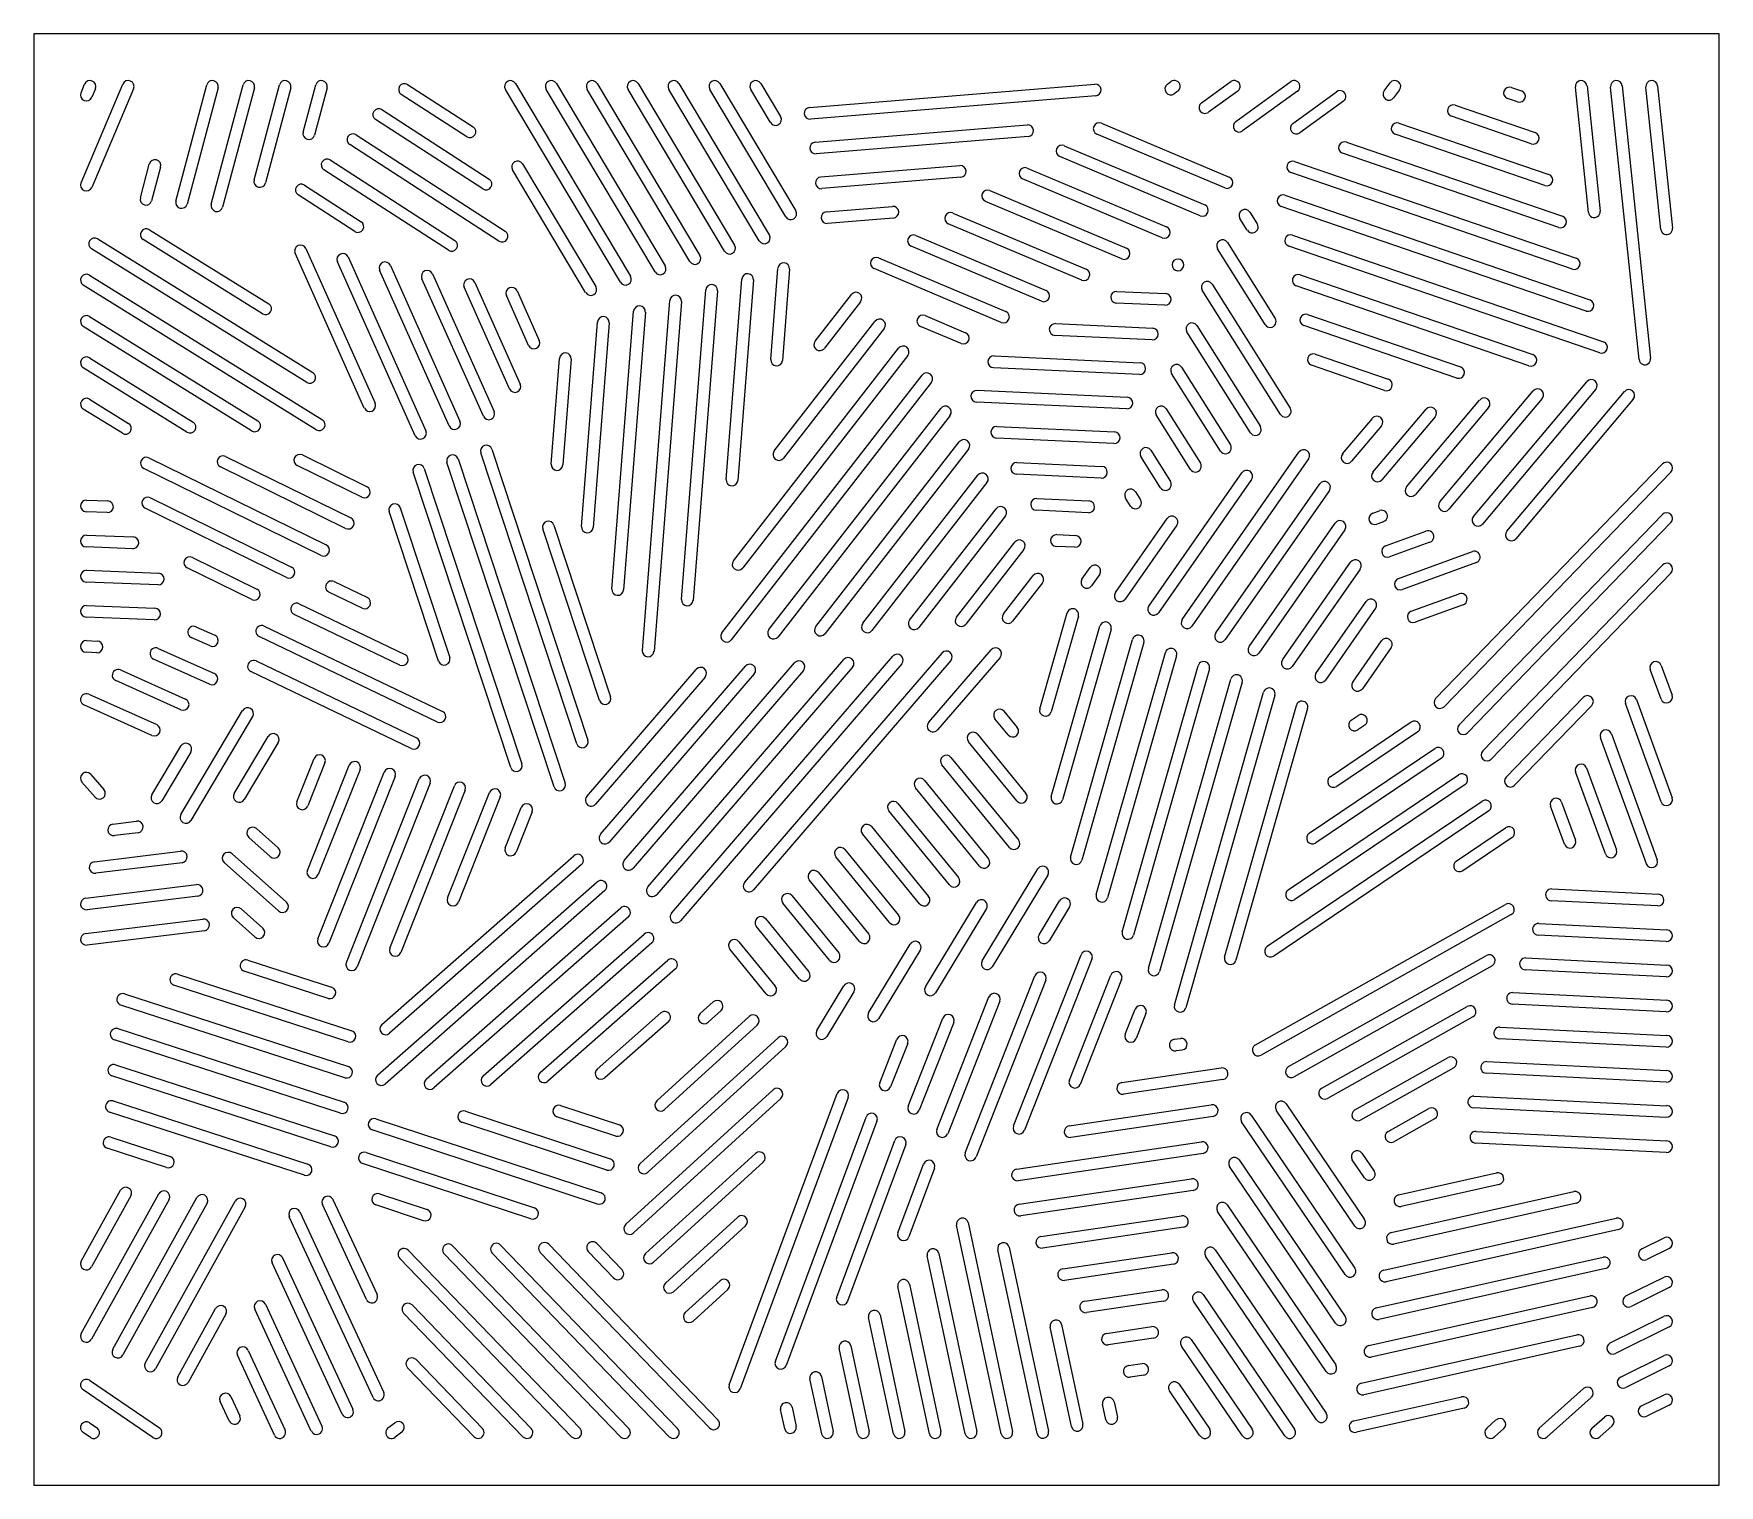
# Model space of a CAD drawing. Header units: inches. Extents: x 0 to 36, y 0 to 31.
import ezdxf

# ---------------------------------------------------------------- set-up
doc = ezdxf.new("R2010")
doc.units = ezdxf.units.IN
doc.layers.add('PROFILE', color=1, linetype='Continuous')
doc.layers.add('SLOTS', color=3, linetype='Continuous')

msp = doc.modelspace()

# ---------------------------------------------------------------- linework, layer by layer
at = {"layer": 'PROFILE'}
msp.add_lwpolyline([(0, 0), (36, 0), (36, 31), (0, 31)], close=True, dxfattribs=at)
at = {"layer": 'SLOTS'}
for p, q in [((1.01, 29.74), (1.088, 29.924)), ((1.01, 27.817), (1.902, 29.924)), ((3.036, 27.427), (3.695, 29.907)), ((3.793, 27.359), (4.471, 29.907)), ((4.707, 27.876), (5.247, 29.907)), ((5.755, 28.898), (6.023, 29.907)), ((7.986, 29.915), (9.386, 29.01)), ((10.289, 29.939), (12.745, 25.82)), ((11.162, 29.939), (13.486, 26.04)), ((12.035, 29.939), (14.228, 26.261)), ((12.908, 29.939), (14.97, 26.482)), ((13.781, 29.939), (15.711, 26.703)), ((14.655, 29.939), (16.276, 27.22)), ((15.528, 29.939), (15.951, 29.229)), ((16.571, 29.425), (22.661, 29.923)), ((24.212, 29.921), (24.288, 29.976)), ((24.942, 29.523), (25.567, 29.976)), ((25.671, 29.126), (26.846, 29.976)), ((28.844, 29.78), (28.973, 29.95)), ((33.175, 29.888), (33.453, 27.21)), ((33.929, 29.888), (34.534, 24.068)), ((34.683, 29.888), (34.999, 26.846)), ((1.318, 29.826), (1.24, 29.643)), ((2.132, 29.826), (1.24, 27.719)), ((3.936, 29.843), (3.277, 27.363)), ((4.712, 29.843), (4.035, 27.295)), ((5.488, 29.843), (4.949, 27.812)), ((6.265, 29.843), (5.996, 28.834)), ((9.251, 28.8), (7.851, 29.705)), ((12.53, 25.692), (10.074, 29.811)), ((13.272, 25.912), (10.947, 29.811)), ((14.013, 26.133), (11.82, 29.811)), ((14.755, 26.354), (12.694, 29.811)), ((15.496, 26.575), (13.567, 29.811)), ((16.061, 27.091), (14.44, 29.811)), ((15.736, 29.101), (15.313, 29.811)), ((22.681, 29.674), (16.592, 29.176)), ((24.435, 29.774), (24.358, 29.718)), ((25.714, 29.774), (25.088, 29.321)), ((26.993, 29.774), (25.818, 28.923)), ((26.893, 29.084), (27.828, 29.761)), ((27.974, 29.558), (27.039, 28.881)), ((29.172, 29.8), (29.043, 29.629)), ((31.692, 29.544), (31.479, 29.617)), ((31.56, 29.854), (31.773, 29.78)), ((33.205, 27.184), (32.926, 29.862)), ((34.286, 24.042), (33.68, 29.862)), ((34.751, 26.82), (34.434, 29.862)), ((9.593, 27.685), (7.3, 29.168)), ((7.436, 29.378), (9.729, 27.895)), ((31.985, 28.651), (30.278, 29.236)), ((30.36, 29.473), (32.066, 28.887)), ((6.885, 28.841), (10.071, 26.781)), ((16.691, 28.683), (21.22, 29.053)), ((21.24, 28.804), (16.712, 28.433)), ((25.437, 27.706), (22.707, 28.858)), ((22.804, 29.088), (25.535, 27.936)), ((32.277, 27.757), (29.078, 28.855)), ((29.159, 29.092), (32.358, 27.994)), ((9.935, 26.571), (6.749, 28.631)), ((22.011, 28.609), (25.011, 27.343)), ((32.57, 26.864), (27.954, 28.448)), ((28.035, 28.685), (32.651, 27.1)), ((2.278, 27.495), (2.469, 28.217)), ((2.711, 28.153), (2.519, 27.431)), ((8.858, 26.374), (6.198, 28.094)), ((6.334, 28.304), (8.994, 26.584)), ((11.788, 25.471), (10.226, 28.092)), ((10.441, 28.22), (12.003, 25.599)), ((16.812, 27.94), (19.779, 28.182)), ((21.217, 28.13), (24.196, 26.873)), ((24.913, 27.113), (21.913, 28.379)), ((26.929, 28.271), (32.943, 26.207)), ((5.783, 27.767), (6.992, 26.986)), ((19.8, 27.933), (16.832, 27.691)), ((24.099, 26.643), (21.12, 27.9)), ((32.862, 25.971), (26.848, 28.035)), ((6.856, 26.776), (5.648, 27.557)), ((23.24, 26.191), (20.327, 27.42)), ((20.424, 27.651), (23.337, 26.421)), ((26.723, 27.549), (33.236, 25.314)), ((16.932, 27.197), (18.339, 27.312)), ((18.359, 27.063), (16.952, 26.948)), ((19.631, 27.171), (22.479, 25.969)), ((25.92, 26.805), (25.763, 27.054)), ((25.974, 27.188), (26.131, 26.938)), ((33.154, 25.077), (26.642, 27.312)), ((2.472, 26.815), (5.02, 25.232)), ((18.837, 26.692), (21.621, 25.518)), ((22.382, 25.739), (19.533, 26.941)), ((26.885, 26.7), (33.528, 24.421)), ((5.832, 23.55), (1.235, 26.407)), ((1.367, 26.619), (5.964, 23.763)), ((4.888, 25.02), (2.34, 26.603)), ((7.061, 23.005), (5.584, 26.311)), ((5.812, 26.413), (7.29, 23.107)), ((21.523, 25.287), (18.74, 26.462)), ((26.304, 24.788), (25.284, 26.407)), ((25.495, 26.541), (26.516, 24.921)), ((33.447, 24.184), (26.804, 26.464)), ((8.146, 22.415), (6.486, 26.13)), ((6.714, 26.232), (8.375, 22.517)), ((8.875, 22.623), (7.388, 25.949)), ((7.617, 26.051), (9.103, 22.725)), ((15.742, 24.042), (15.894, 25.989)), ((16.143, 25.97), (15.991, 24.022)), ((20.665, 24.835), (17.947, 25.983)), ((18.044, 26.213), (20.762, 25.066)), ((24.433, 25.939), (24.433, 25.939)), ((24.444, 26.188), (24.445, 26.188)), ((6.033, 22.543), (1.059, 25.633)), ((1.191, 25.845), (6.165, 22.755)), ((9.604, 22.831), (8.291, 25.768)), ((8.519, 25.87), (9.832, 22.933)), ((10.164, 23.415), (9.193, 25.587)), ((9.422, 25.689), (10.392, 23.517)), ((14.789, 21.48), (15.124, 25.76)), ((15.373, 25.741), (15.038, 21.461)), ((25.168, 25.653), (26.838, 23.004)), ((31.935, 23.91), (26.965, 25.615)), ((27.047, 25.852), (32.016, 24.147)), ((10.57, 24.345), (10.096, 25.406)), ((10.324, 25.508), (10.798, 24.447)), ((12.999, 17.83), (13.584, 25.302)), ((13.833, 25.282), (13.248, 17.81)), ((13.836, 18.919), (14.354, 25.531)), ((14.603, 25.511), (14.086, 18.899)), ((16.689, 24.434), (17.463, 25.43)), ((17.66, 25.277), (16.886, 24.281)), ((24.161, 25.2), (23.121, 25.248)), ((23.133, 25.498), (24.172, 25.45)), ((26.626, 22.87), (24.957, 25.52)), ((1.191, 24.962), (4.785, 22.73)), ((11.701, 20.475), (12.043, 24.843)), ((12.349, 19.141), (12.813, 25.072)), ((13.063, 25.053), (12.598, 19.121)), ((15.817, 22.09), (17.967, 24.856)), ((19.038, 24.979), (19.904, 24.614)), ((27.208, 25.003), (30.474, 23.883)), ((4.653, 22.517), (1.059, 24.75)), ((12.292, 24.824), (11.95, 20.455)), ((18.164, 24.703), (16.014, 21.936)), ((19.806, 24.384), (18.941, 24.749)), ((23.888, 24.462), (21.81, 24.558)), ((21.822, 24.808), (23.9, 24.712)), ((25.986, 22.479), (24.629, 24.633)), ((24.841, 24.766), (26.198, 22.612)), ((30.392, 23.646), (27.127, 24.767)), ((14.945, 19.745), (18.471, 24.283)), ((18.668, 24.129), (15.142, 19.592)), ((27.37, 24.155), (28.931, 23.619)), ((3.273, 22.491), (1.059, 23.867)), ((1.191, 24.079), (3.405, 22.704)), ((11.053, 21.809), (11.23, 24.066)), ((11.479, 24.047), (11.303, 21.79)), ((23.616, 23.724), (20.499, 23.868)), ((20.51, 24.118), (23.628, 23.974)), ((24.513, 23.879), (25.558, 22.221)), ((28.85, 23.383), (27.289, 23.919)), ((14.7, 18.208), (18.975, 23.709)), ((19.172, 23.555), (14.898, 18.055)), ((25.346, 22.088), (24.302, 23.745)), ((30.749, 20.69), (33.172, 23.569)), ((33.363, 23.408), (30.941, 20.529)), ((1.191, 23.196), (2.026, 22.678)), ((23.344, 22.986), (20.136, 23.134)), ((20.147, 23.384), (23.355, 23.235)), ((29.319, 21.32), (30.882, 23.177)), ((30.034, 21.005), (32.027, 23.373)), ((32.219, 23.212), (30.226, 20.844)), ((31.464, 20.374), (33.973, 23.356)), ((34.164, 23.195), (31.656, 20.214)), ((1.894, 22.466), (1.059, 22.984)), ((15.702, 18.275), (19.373, 22.998)), ((19.57, 22.845), (15.899, 18.122)), ((24.706, 21.696), (23.974, 22.858)), ((24.186, 22.991), (24.918, 21.829)), ((27.956, 22.03), (28.593, 22.786)), ((28.604, 21.635), (29.738, 22.982)), ((29.929, 22.821), (28.796, 21.474)), ((31.074, 23.017), (29.511, 21.159)), ((23.071, 22.248), (20.561, 22.364)), ((20.573, 22.614), (23.083, 22.497)), ((28.784, 22.625), (28.147, 21.869)), ((4.099, 21.973), (6.772, 20.66)), ((5.738, 22.003), (7.119, 21.326)), ((11.599, 15.837), (9.548, 22.048)), ((9.786, 22.127), (11.836, 15.915)), ((16.704, 18.342), (19.767, 22.284)), ((19.965, 22.13), (16.901, 18.188)), ((24.067, 21.305), (23.647, 21.971)), ((23.859, 22.104), (24.278, 21.438)), ((24.531, 18.491), (27.023, 22.061)), ((6.138, 19.858), (2.349, 21.718)), ((2.459, 21.942), (6.248, 20.082)), ((6.662, 20.436), (3.988, 21.748)), ((7.009, 21.101), (5.628, 21.779)), ((10.187, 15.328), (8.105, 21.637)), ((8.342, 21.715), (10.425, 15.406)), ((11.113, 14.916), (8.826, 21.842)), ((9.064, 21.921), (11.35, 14.995)), ((20.999, 21.843), (22.811, 21.759)), ((23.817, 18.778), (25.803, 21.624)), ((27.228, 21.918), (24.736, 18.347)), ((29.942, 16.802), (34.785, 21.811)), ((34.965, 21.637), (30.122, 16.628)), ((17.705, 18.408), (20.162, 21.569)), ((20.359, 21.416), (17.903, 18.255)), ((22.799, 21.509), (20.987, 21.593)), ((26.008, 21.481), (24.022, 18.635)), ((25.245, 18.203), (27.467, 21.387)), ((27.672, 21.244), (25.45, 18.06)), ((1.13, 21.041), (1.581, 21.023)), ((2.492, 21.09), (5.507, 19.61)), ((21.424, 21.073), (22.538, 21.021)), ((23.427, 20.913), (23.32, 21.083)), ((23.531, 21.216), (23.638, 21.047)), ((1.572, 20.774), (1.12, 20.791)), ((5.397, 19.386), (2.382, 20.866)), ((8.647, 17.601), (7.593, 20.794)), ((7.83, 20.872), (8.884, 17.68)), ((18.707, 18.475), (20.557, 20.855)), ((20.754, 20.702), (18.904, 18.321)), ((22.527, 20.771), (21.413, 20.823)), ((23.103, 19.066), (24.207, 20.648)), ((25.958, 17.915), (27.797, 20.549)), ((28.598, 20.76), (28.745, 20.814)), ((28.83, 20.579), (28.683, 20.525)), ((30.444, 16.243), (34.785, 20.732)), ((34.965, 20.558), (30.624, 16.069)), ((1.13, 20.29), (2.123, 20.252)), ((12.084, 16.758), (10.874, 20.425)), ((11.111, 20.503), (12.322, 16.836)), ((21.85, 20.302), (22.249, 20.283)), ((24.412, 20.505), (23.308, 18.923)), ((28.002, 20.406), (26.163, 17.772)), ((28.872, 20.062), (29.736, 20.377)), ((2.114, 20.002), (1.12, 20.04)), ((3.388, 19.815), (4.766, 19.139)), ((19.709, 18.542), (20.951, 20.141)), ((21.149, 19.987), (19.906, 18.388)), ((22.238, 20.034), (21.838, 20.052)), ((29.821, 20.142), (28.958, 19.827)), ((29.147, 19.364), (30.726, 19.94)), ((1.13, 19.54), (2.665, 19.48)), ((4.656, 18.914), (3.278, 19.591)), ((22.389, 19.353), (22.562, 19.601)), ((22.767, 19.458), (22.594, 19.21)), ((26.672, 17.628), (28.127, 19.711)), ((28.332, 19.568), (26.877, 17.485)), ((30.812, 19.706), (29.232, 19.129)), ((30.947, 15.683), (34.785, 19.653)), ((34.965, 19.479), (31.127, 15.509)), ((2.656, 19.23), (1.12, 19.29)), ((6.414, 19.3), (7.126, 18.959)), ((20.71, 18.608), (21.346, 19.426)), ((21.543, 19.273), (20.908, 18.455)), ((1.13, 18.789), (2.586, 18.733)), ((5.669, 18.826), (7.928, 17.742)), ((7.017, 18.733), (6.306, 19.075)), ((27.386, 17.34), (28.456, 18.873)), ((28.661, 18.73), (27.591, 17.197)), ((29.421, 18.666), (30.445, 19.039)), ((30.531, 18.805), (29.507, 18.431)), ((2.576, 18.483), (1.12, 18.539)), ((7.82, 17.517), (5.561, 18.6)), ((21.488, 16.585), (22.071, 18.629)), ((22.311, 18.56), (21.728, 16.516)), ((1.13, 18.039), (1.356, 18.03)), ((3.766, 17.926), (3.363, 18.106)), ((3.466, 18.334), (3.869, 18.154)), ((8.623, 16.3), (4.816, 18.126)), ((4.924, 18.351), (8.731, 16.525)), ((21.733, 14.711), (22.77, 18.347)), ((23.011, 18.278), (21.974, 14.642)), ((22.144, 13.417), (23.47, 18.065)), ((28.172, 17.155), (28.786, 18.035)), ((1.346, 17.78), (1.12, 17.789)), ((3.756, 17.108), (2.558, 17.646)), ((2.66, 17.874), (3.858, 17.337)), ((13.624, 12.216), (18.349, 17.704)), ((15.185, 12.88), (19.399, 17.774)), ((19.116, 16.296), (20.448, 17.844)), ((20.638, 17.681), (19.305, 16.132)), ((23.71, 17.996), (22.385, 13.349)), ((22.695, 12.614), (24.169, 17.783)), ((24.41, 17.715), (22.935, 12.545)), ((28.991, 17.892), (28.377, 17.012)), ((1.854, 17.413), (3.243, 16.79)), ((8.065, 15.736), (4.64, 17.378)), ((4.748, 17.604), (8.173, 15.961)), ((11.812, 14.709), (14.15, 17.425)), ((12.107, 13.902), (15.199, 17.494)), ((15.389, 17.331), (12.296, 13.739)), ((12.612, 13.34), (16.249, 17.564)), ((16.439, 17.401), (12.802, 13.177)), ((13.118, 12.778), (17.299, 17.634)), ((17.488, 17.471), (13.308, 12.615)), ((18.538, 17.541), (13.814, 12.053)), ((19.588, 17.611), (15.374, 12.716)), ((23.249, 11.82), (24.869, 17.501)), ((25.109, 17.433), (23.489, 11.751)), ((34.758, 16.79), (34.527, 17.424)), ((34.762, 17.51), (34.992, 16.875)), ((3.141, 16.562), (1.752, 17.185)), ((14.339, 17.261), (12.001, 14.546)), ((23.806, 11.041), (25.568, 17.219)), ((25.809, 17.151), (24.047, 10.973)), ((24.364, 10.262), (26.268, 16.938)), ((2.526, 16.016), (1.074, 16.667)), ((1.176, 16.895), (2.628, 16.244)), ((26.508, 16.869), (24.605, 10.194)), ((25.434, 11.28), (26.967, 16.656)), ((27.208, 16.587), (25.675, 11.212)), ((31.449, 15.124), (33.095, 16.826)), ((33.275, 16.652), (31.629, 14.95)), ((34.758, 14.598), (33.994, 16.694)), ((34.229, 16.78), (34.992, 14.684)), ((3.143, 14.325), (4.461, 16.543)), ((4.676, 16.415), (3.358, 14.197)), ((20.813, 16.026), (20.53, 16.372)), ((20.723, 16.53), (21.007, 16.184)), ((27.69, 15.133), (29.419, 16.301)), ((28.138, 16.341), (28.287, 16.442)), ((28.427, 16.235), (28.278, 16.134)), ((4.283, 14.774), (5.007, 15.994)), ((5.222, 15.866), (4.498, 14.646)), ((20.998, 14.615), (19.964, 15.88)), ((20.157, 16.038), (21.191, 14.774)), ((29.559, 16.094), (27.829, 14.926)), ((34.442, 13.274), (33.462, 15.964)), ((33.697, 16.05), (34.676, 13.36)), ((2.522, 14.748), (3.139, 15.785)), ((3.354, 15.658), (2.737, 14.62)), ((5.62, 14.599), (5.988, 15.524)), ((19.591, 15.546), (21.033, 13.783)), ((27.241, 13.925), (29.925, 15.738)), ((30.065, 15.53), (27.381, 13.718)), ((1.22, 15.182), (1.5, 14.857)), ((5.845, 13.133), (6.737, 15.377)), ((6.22, 15.431), (5.853, 14.507)), ((6.069, 11.668), (7.486, 15.231)), ((6.969, 15.285), (6.077, 13.041)), ((7.718, 15.139), (6.302, 11.575)), ((20.84, 13.624), (19.397, 15.388)), ((26.793, 12.718), (30.431, 15.174)), ((33.567, 13.483), (32.929, 15.235)), ((33.164, 15.32), (33.802, 13.568)), ((1.31, 14.694), (1.03, 15.019)), ((6.677, 11.165), (8.235, 15.085)), ((8.467, 14.993), (6.909, 11.073)), ((7.606, 11.471), (8.984, 14.939)), ((9.216, 14.847), (7.838, 11.379)), ((8.838, 12.543), (9.733, 14.793)), ((20.199, 13.222), (18.831, 14.896)), ((19.024, 15.054), (20.393, 13.381)), ((30.571, 14.967), (26.933, 12.51)), ((9.965, 14.701), (9.071, 12.451)), ((10.071, 13.615), (10.413, 14.475)), ((19.559, 12.82), (18.265, 14.403)), ((18.458, 14.562), (19.753, 12.978)), ((26.344, 11.51), (30.937, 14.611)), ((31.076, 14.404), (26.484, 11.303)), ((32.693, 13.691), (32.397, 14.505)), ((32.632, 14.59), (32.928, 13.777)), ((1.692, 14.122), (2.198, 14.184)), ((10.646, 14.383), (10.304, 13.522)), ((17.892, 14.069), (19.113, 12.576)), ((30.382, 13.331), (31.436, 14.043)), ((2.229, 13.936), (1.722, 13.874)), ((5.053, 13.428), (4.594, 13.836)), ((4.76, 14.023), (5.219, 13.615)), ((18.919, 12.418), (17.698, 13.911)), ((31.576, 13.836), (30.521, 13.124)), ((1.297, 13.318), (3.138, 13.544)), ((4.236, 13.485), (5.397, 12.452)), ((7.437, 9.84), (11.533, 13.444)), ((18.279, 12.016), (17.132, 13.419)), ((17.325, 13.577), (18.473, 12.174)), ((3.168, 13.296), (1.328, 13.07)), ((5.231, 12.265), (4.07, 13.299)), ((11.698, 13.256), (7.602, 9.652)), ((16.759, 13.085), (17.833, 11.772)), ((20.258, 11.202), (21.444, 13.162)), ((21.658, 13.032), (20.471, 11.072)), ((1.11, 12.539), (3.474, 12.83)), ((7.341, 8.757), (12.035, 12.886)), ((12.2, 12.699), (7.506, 8.569)), ((17.639, 11.614), (16.565, 12.927)), ((32.421, 12.735), (34.699, 12.622)), ((3.504, 12.582), (1.14, 12.291)), ((4.429, 12.309), (4.891, 11.898)), ((8.381, 8.673), (12.537, 12.329)), ((16.999, 11.212), (15.999, 12.435)), ((16.193, 12.593), (17.193, 11.37)), ((19.044, 10.645), (20.134, 12.446)), ((20.348, 12.316), (19.258, 10.516)), ((21.471, 11.758), (21.91, 12.483)), ((22.124, 12.353), (21.685, 11.629)), ((26.091, 9.403), (31.435, 12.406)), ((34.687, 12.372), (32.409, 12.485)), ((1.11, 11.783), (3.615, 12.092)), ((4.725, 11.711), (4.263, 12.123)), ((12.702, 12.141), (8.546, 8.485)), ((16.359, 10.81), (15.433, 11.942)), ((15.626, 12.101), (16.553, 10.968)), ((31.557, 12.188), (26.213, 9.185)), ((32.144, 11.998), (34.881, 11.862)), ((3.645, 11.843), (1.14, 11.535)), ((9.598, 8.745), (13.038, 11.771)), ((13.204, 11.584), (9.764, 8.558)), ((15.06, 11.608), (15.838, 10.657)), ((17.83, 10.088), (18.719, 11.557)), ((34.869, 11.612), (32.132, 11.748)), ((4.572, 11.217), (6.363, 10.636)), ((10.816, 8.818), (13.54, 11.214)), ((15.645, 10.499), (14.866, 11.45)), ((18.933, 11.427), (18.044, 9.959)), ((20.928, 7.673), (22.369, 11.33)), ((22.602, 11.238), (21.16, 7.582)), ((26.799, 8.941), (31.026, 11.315)), ((31.868, 11.261), (34.881, 11.111)), ((3.072, 10.916), (6.791, 9.708)), ((6.286, 10.398), (4.495, 10.98)), ((13.705, 11.026), (10.981, 8.63)), ((19.897, 7.102), (21.385, 10.879)), ((22.12, 8.653), (23.003, 10.892)), ((23.235, 10.801), (22.353, 8.562)), ((31.148, 11.097), (26.922, 8.723)), ((34.869, 10.861), (31.855, 11.011)), ((1.94, 10.495), (6.723, 8.942)), ((6.714, 9.471), (2.995, 10.678)), ((16.725, 9.712), (17.304, 10.668)), ((17.518, 10.538), (16.939, 9.583)), ((21.618, 10.787), (20.129, 7.011)), ((31.591, 10.523), (34.881, 10.36)), ((6.646, 8.704), (1.863, 10.257)), ((12.034, 8.89), (13.394, 10.087)), ((14.235, 10.072), (14.511, 10.324)), ((14.679, 10.139), (14.403, 9.887)), ((19.287, 7.601), (20.401, 10.428)), ((20.634, 10.336), (19.52, 7.509)), ((23.313, 9.634), (23.523, 10.166)), ((27.508, 8.479), (30.616, 10.225)), ((34.869, 10.11), (31.579, 10.274)), ((1.799, 9.752), (6.632, 8.183)), ((13.56, 9.899), (12.199, 8.702)), ((13.306, 8.21), (15.282, 10.013)), ((15.451, 9.828), (13.475, 8.026)), ((18.677, 8.1), (19.417, 9.976)), ((19.65, 9.885), (18.91, 8.008)), ((23.755, 10.075), (23.545, 9.542)), ((30.739, 10.007), (27.631, 8.261)), ((31.314, 9.786), (34.881, 9.609)), ((6.554, 7.945), (1.722, 9.514)), ((12.948, 6.868), (15.897, 9.558)), ((16.065, 9.373), (13.117, 6.684)), ((18.068, 8.598), (18.433, 9.525)), ((18.666, 9.434), (18.3, 8.507)), ((24.364, 9.524), (24.492, 9.543)), ((34.869, 9.36), (31.302, 9.536)), ((24.528, 9.296), (24.401, 9.277)), ((28.217, 8.017), (30.207, 9.135)), ((31.037, 9.049), (34.881, 8.858)), ((6.344, 7.225), (1.671, 8.742)), ((1.748, 8.98), (6.421, 7.463)), ((23.24, 8.6), (25.363, 8.914)), ((25.399, 8.666), (23.276, 8.353)), ((30.33, 8.917), (28.34, 7.799)), ((34.869, 8.609), (31.025, 8.799)), ((12.643, 5.575), (15.791, 8.446)), ((14.854, 2.147), (17.162, 8.367)), ((30.761, 8.312), (34.881, 8.107)), ((5.78, 6.62), (1.62, 7.97)), ((1.698, 8.208), (5.857, 6.858)), ((9.22, 7.989), (12.315, 6.97)), ((11.253, 8.11), (12.509, 7.696)), ((15.959, 8.261), (12.812, 5.39)), ((17.397, 8.28), (15.088, 2.06)), ((22.115, 7.676), (25.151, 8.124)), ((28.216, 5.534), (26.539, 8.009)), ((26.746, 8.149), (28.423, 5.674)), ((28.926, 7.555), (29.798, 8.045)), ((34.869, 7.858), (30.748, 8.062)), ((12.044, 6.007), (7.232, 7.591)), ((7.31, 7.828), (12.122, 6.245)), ((12.237, 6.733), (9.142, 7.752)), ((12.431, 7.459), (11.175, 7.872)), ((15.84, 2.648), (17.776, 7.865)), ((18.01, 7.778), (16.074, 2.561)), ((25.188, 7.877), (22.152, 7.428)), ((28.011, 4.499), (25.798, 7.765)), ((26.005, 7.905), (28.218, 4.64)), ((29.92, 7.827), (29.048, 7.337)), ((1.647, 7.436), (2.913, 7.025)), ((17.15, 4.021), (18.39, 7.363)), ((18.624, 7.276), (17.384, 3.934)), ((20.991, 6.752), (24.94, 7.335)), ((34.869, 7.107), (30.795, 7.309)), ((30.807, 7.559), (34.881, 7.356)), ((2.835, 6.787), (1.57, 7.198)), ((10.616, 5.688), (7.021, 6.87)), ((7.1, 7.108), (10.694, 5.925)), ((13.068, 4.947), (15.413, 7.087)), ((15.582, 6.902), (13.236, 4.762)), ((18.459, 5.394), (19.003, 6.861)), ((24.977, 7.088), (21.027, 6.504)), ((25.749, 6.947), (28.013, 3.605)), ((28.421, 6.568), (28.162, 6.951)), ((28.369, 7.091), (28.628, 6.708)), ((19.238, 6.774), (18.693, 5.307)), ((21.044, 6.001), (24.729, 6.546)), ((27.806, 3.465), (25.542, 6.807)), ((29.151, 6.201), (31.245, 6.67)), ((1.016, 4.785), (1.856, 6.3)), ((1.016, 3.239), (2.671, 6.222)), ((2.075, 6.179), (1.234, 4.663)), ((1.688, 2.905), (3.486, 6.144)), ((7.386, 6.224), (8.405, 5.889)), ((24.765, 6.298), (21.081, 5.754)), ((28.991, 5.396), (32.895, 6.271)), ((31.3, 6.426), (29.206, 5.957)), ((2.89, 6.101), (1.234, 3.118)), ((3.704, 6.023), (1.906, 2.783)), ((2.382, 2.611), (4.3, 6.067)), ((4.519, 5.945), (2.601, 2.489)), ((5.686, 5.841), (7.476, 1.983)), ((7.107, 3.967), (6.165, 5.996)), ((6.392, 6.101), (7.334, 4.072)), ((8.327, 5.651), (7.308, 5.986)), ((27.601, 2.431), (25.285, 5.849)), ((25.492, 5.989), (27.808, 2.571)), ((32.95, 6.027), (29.046, 5.152)), ((7.249, 1.878), (5.459, 5.736)), ((13.492, 4.319), (15.036, 5.727)), ((15.205, 5.543), (13.661, 4.134)), ((20.663, 1.099), (19.712, 5.556)), ((19.956, 5.609), (20.908, 1.151)), ((21.512, 5.312), (24.517, 5.756)), ((24.554, 5.509), (21.548, 5.065)), ((28.832, 4.592), (33.797, 5.705)), ((33.852, 5.461), (28.887, 4.348)), ((8.946, 5.114), (12.71, 1.212)), ((9.972, 5.131), (13.752, 1.212)), ((10.999, 5.147), (14.614, 1.399)), ((12.025, 5.163), (12.566, 4.602)), ((20.835, 5.083), (21.673, 1.158)), ((34.343, 5.047), (34.82, 5.283)), ((34.93, 5.059), (34.454, 4.823)), ((6.589, 1.519), (5.09, 4.749)), ((5.317, 4.855), (6.816, 1.624)), ((11.488, 1.038), (7.816, 4.845)), ((7.996, 5.019), (11.668, 1.212)), ((12.531, 1.038), (8.766, 4.941)), ((13.573, 1.038), (9.792, 4.957)), ((14.434, 1.225), (10.819, 4.973)), ((12.386, 4.429), (11.845, 4.99)), ((19.896, 1.099), (19.085, 4.899)), ((19.329, 4.952), (20.141, 1.151)), ((21.428, 1.106), (20.591, 5.031)), ((21.979, 4.623), (24.306, 4.967)), ((24.342, 4.72), (22.015, 4.376)), ((27.396, 1.396), (25.028, 4.89)), ((25.235, 5.031), (27.603, 1.537)), ((28.672, 3.788), (33.519, 4.874)), ((13.917, 3.691), (14.659, 4.368)), ((33.573, 4.63), (28.727, 3.544)), ((34.006, 4.044), (34.82, 4.446)), ((14.827, 4.183), (14.085, 3.506)), ((19.129, 1.099), (18.458, 4.242)), ((18.703, 4.295), (19.374, 1.151)), ((22.446, 3.934), (24.094, 4.177)), ((24.979, 4.072), (26.928, 1.195)), ((28.513, 2.983), (33.24, 4.043)), ((34.93, 4.222), (34.117, 3.819)), ((3.077, 2.317), (3.886, 3.774)), ((4.105, 3.653), (3.296, 2.195)), ((5.929, 1.159), (4.721, 3.763)), ((4.948, 3.868), (6.156, 1.264)), ((10.446, 1.038), (7.901, 3.677)), ((8.081, 3.851), (10.626, 1.212)), ((18.076, 3.638), (18.607, 1.151)), ((24.131, 3.93), (22.483, 3.687)), ((26.721, 1.055), (24.772, 3.932)), ((33.294, 3.799), (28.568, 2.739)), ((33.669, 3.04), (34.82, 3.609)), ((18.362, 1.099), (17.832, 3.586)), ((22.164, 1.254), (21.71, 3.38)), ((21.954, 3.432), (22.408, 1.306)), ((22.913, 3.245), (23.883, 3.388)), ((34.93, 3.385), (33.78, 2.816)), ((4.578, 2.882), (5.369, 1.178)), ((17.596, 1.099), (17.205, 2.929)), ((17.449, 2.981), (17.84, 1.151)), ((23.919, 3.141), (22.95, 2.998)), ((25.815, 1.055), (24.515, 2.974)), ((24.722, 3.114), (26.022, 1.195)), ((28.353, 2.179), (32.961, 3.212)), ((33.015, 2.968), (28.408, 1.935)), ((5.143, 1.072), (4.352, 2.777)), ((8.165, 2.683), (9.584, 1.212)), ((23.381, 2.556), (23.671, 2.599)), ((33.89, 2.312), (34.82, 2.772)), ((34.93, 2.548), (34.001, 2.088)), ((1.195, 2.242), (2.686, 1.228)), ((9.404, 1.038), (7.985, 2.51)), ((16.829, 1.099), (16.578, 2.272)), ((16.823, 2.324), (17.073, 1.151)), ((23.708, 2.351), (23.417, 2.308)), ((2.546, 1.022), (1.055, 2.036)), ((4.209, 1.896), (4.402, 1.481)), ((24.909, 1.055), (24.258, 2.016)), ((24.465, 2.156), (25.116, 1.195)), ((28.194, 1.375), (30.498, 1.891)), ((32.156, 1.218), (33.1, 2.065)), ((33.267, 1.878), (32.323, 1.032)), ((34.34, 1.698), (34.82, 1.935)), ((4.175, 1.375), (3.982, 1.791)), ((16.039, 1.206), (15.952, 1.615)), ((16.196, 1.667), (16.283, 1.258)), ((22.899, 1.401), (22.829, 1.729)), ((23.074, 1.782), (23.144, 1.453)), ((30.553, 1.647), (28.249, 1.131)), ((33.279, 1.218), (33.545, 1.456)), ((34.93, 1.711), (34.451, 1.474)), ((1.212, 1.022), (1.055, 1.129)), ((1.195, 1.335), (1.353, 1.228)), ((7.566, 1.225), (7.713, 1.336)), ((7.864, 1.137), (7.717, 1.025)), ((31.033, 1.218), (31.231, 1.396)), ((31.398, 1.21), (31.2, 1.032)), ((33.712, 1.27), (33.446, 1.032))]:
    msp.add_line(p, q, dxfattribs=at)
for centre, start, end in [((1.203, 29.875), -22.9485, 157.0515), ((2.017, 29.875), -22.9485, 157.0515), ((3.816, 29.875), -14.8851, 165.1149), ((4.592, 29.875), -14.8851, 165.1149), ((5.368, 29.875), -14.8851, 165.1149), ((6.144, 29.875), -14.8851, 165.1149), ((7.918, 29.81), 57.1089, 237.1089), ((10.181, 29.875), 30.8048, 210.8048), ((11.055, 29.875), 30.8048, 210.8048), ((11.928, 29.875), 30.8048, 210.8048), ((12.801, 29.875), 30.8048, 210.8048), ((13.674, 29.875), 30.8048, 210.8048), ((14.547, 29.875), 30.8048, 210.8048), ((15.42, 29.875), 30.8048, 210.8048), ((22.671, 29.798), -85.3272, 94.6728), ((24.285, 29.819), -234.0959, -54.0959), ((24.362, 29.875), -54.0959, 125.9041), ((25.641, 29.875), -54.0959, 125.9041), ((26.92, 29.875), -54.0959, 125.9041), ((29.072, 29.875), -37.1255, 142.8745), ((33.05, 29.875), 5.9433, 185.9433), ((33.804, 29.875), 5.9433, 185.9433), ((34.558, 29.875), 5.9433, 185.9433), ((1.125, 29.692), -202.9485, -22.9485), ((25.015, 29.422), -234.0959, -54.0959), ((27.901, 29.66), -54.0959, 125.9041), ((28.943, 29.705), -217.1255, -37.1255), ((31.519, 29.735), 71.0599, 251.0599), ((31.733, 29.662), 251.0599, 431.0599), ((7.368, 29.273), 57.1089, 237.1089), ((15.844, 29.165), 210.8048, 390.8048), ((16.581, 29.301), 94.6728, 274.6728), ((30.319, 29.354), 71.0599, 251.0599), ((5.875, 28.866), 165.1149, 345.1149), ((6.817, 28.736), 57.1089, 237.1089), ((9.319, 28.905), -122.8911, 57.1089), ((21.23, 28.928), -85.3272, 94.6728), ((22.755, 28.973), 67.1174, 247.1174), ((25.745, 29.024), -234.0959, -54.0959), ((26.966, 28.983), -234.0959, -54.0959), ((29.119, 28.973), 71.0599, 251.0599), ((32.025, 28.769), 251.0599, 431.0599), ((16.702, 28.558), 94.6728, 274.6728), ((21.962, 28.494), 67.1174, 247.1174), ((27.994, 28.566), 71.0599, 251.0599), ((2.59, 28.185), -14.8851, 165.1149), ((6.266, 28.199), 57.1089, 237.1089), ((10.333, 28.156), 30.8048, 210.8048), ((19.79, 28.058), -85.3272, 94.6728), ((21.169, 28.015), 67.1174, 247.1174), ((26.888, 28.153), 71.0599, 251.0599), ((1.125, 27.768), -202.9485, -22.9485), ((4.828, 27.844), 165.1149, 345.1149), ((5.715, 27.662), 57.1089, 237.1089), ((9.661, 27.79), -122.8911, 57.1089), ((16.822, 27.815), 94.6728, 274.6728), ((25.486, 27.821), 247.1174, 427.1174), ((32.318, 27.876), 251.0599, 431.0599), ((2.398, 27.463), 165.1149, 345.1149), ((3.156, 27.395), 165.1149, 345.1149), ((20.375, 27.536), 67.1174, 247.1174), ((26.683, 27.431), 71.0599, 251.0599), ((3.914, 27.327), 165.1149, 345.1149), ((16.169, 27.156), 210.8048, 390.8048), ((16.942, 27.073), 94.6728, 274.6728), ((18.349, 27.188), -85.3272, 94.6728), ((19.582, 27.056), 67.1174, 247.1174), ((24.962, 27.228), 247.1174, 427.1174), ((25.869, 27.121), 32.2137, 212.2137), ((32.61, 26.982), 251.0599, 431.0599), ((33.329, 27.197), -174.0567, 5.9433), ((2.406, 26.709), 58.1483, 238.1483), ((6.924, 26.881), -122.8911, 57.1089), ((10.003, 26.676), -122.8911, 57.1089), ((15.604, 26.639), 210.8048, 390.8048), ((18.789, 26.577), 67.1174, 247.1174), ((24.147, 26.758), 247.1174, 427.1174), ((26.026, 26.872), -147.7863, 32.2137), ((26.844, 26.582), 71.0599, 251.0599), ((34.875, 26.833), -174.0567, 5.9433), ((1.301, 26.513), 58.1483, 238.1483), ((5.698, 26.362), 24.0854, 204.0854), ((6.6, 26.181), 24.0854, 204.0854), ((8.926, 26.479), -122.8911, 57.1089), ((14.862, 26.418), 210.8048, 390.8048), ((23.289, 26.306), 247.1174, 427.1174), ((25.39, 26.474), 32.2137, 212.2137), ((7.503, 26), 24.0854, 204.0854), ((8.405, 25.819), 24.0854, 204.0854), ((13.379, 25.976), 210.8048, 390.8048), ((14.121, 26.197), 210.8048, 390.8048), ((16.019, 25.98), -4.475, 175.525), ((17.995, 26.098), 67.1174, 247.1174), ((22.43, 25.854), 247.1174, 427.1174), ((24.438, 26.063), 87.3485, 267.3485), ((24.439, 26.063), -92.6515, 87.3485), ((32.903, 26.089), 251.0599, 431.0599), ((1.125, 25.739), 58.1483, 238.1483), ((9.307, 25.638), 24.0854, 204.0854), ((10.21, 25.457), 24.0854, 204.0854), ((11.896, 25.535), 210.8048, 390.8048), ((12.637, 25.756), 210.8048, 390.8048), ((14.478, 25.521), -4.475, 175.525), ((15.249, 25.75), -4.475, 175.525), ((25.062, 25.587), 32.2137, 212.2137), ((27.006, 25.734), 71.0599, 251.0599), ((4.954, 25.126), 238.1483, 418.1483), ((13.708, 25.292), -4.475, 175.525), ((17.562, 25.353), -37.851, 142.149), ((21.572, 25.402), 247.1174, 427.1174), ((23.127, 25.373), 87.3485, 267.3485), ((24.166, 25.325), -92.6515, 87.3485), ((33.195, 25.196), 251.0599, 431.0599), ((1.125, 24.856), 58.1483, 238.1483), ((12.168, 24.833), -4.475, 175.525), ((12.938, 25.063), -4.475, 175.525), ((18.066, 24.78), -37.851, 142.149), ((18.99, 24.864), 67.1174, 247.1174), ((20.713, 24.951), 247.1174, 427.1174), ((26.41, 24.854), -147.7863, 32.2137), ((27.168, 24.885), 71.0599, 251.0599), ((19.855, 24.499), 247.1174, 427.1174), ((21.816, 24.683), 87.3485, 267.3485), ((23.894, 24.587), -92.6515, 87.3485), ((24.735, 24.699), 32.2137, 212.2137), ((10.684, 24.396), 204.0854, 384.0854), ((11.355, 24.057), -4.475, 175.525), ((16.788, 24.357), -217.851, -37.851), ((18.57, 24.206), -37.851, 142.149), ((27.33, 24.037), 71.0599, 251.0599), ((31.975, 24.028), 251.0599, 431.0599), ((33.487, 24.302), 251.0599, 431.0599), ((1.125, 23.973), 58.1483, 238.1483), ((5.898, 23.657), 238.1483, 418.1483), ((15.866, 24.032), 175.525, 355.525), ((20.505, 23.993), 87.3485, 267.3485), ((23.622, 23.849), -92.6515, 87.3485), ((24.408, 23.812), 32.2137, 212.2137), ((30.433, 23.765), 251.0599, 431.0599), ((34.41, 24.055), -174.0567, 5.9433), ((10.278, 23.466), 204.0854, 384.0854), ((19.074, 23.632), -37.851, 142.149), ((28.891, 23.501), 251.0599, 431.0599), ((32.123, 23.293), -40.0786, 139.9214), ((33.268, 23.488), -40.0786, 139.9214), ((34.068, 23.275), -40.0786, 139.9214), ((1.125, 23.09), 58.1483, 238.1483), ((7.176, 23.056), 204.0854, 384.0854), ((19.471, 22.922), -37.851, 142.149), ((20.142, 23.259), 87.3485, 267.3485), ((23.349, 23.111), -92.6515, 87.3485), ((24.08, 22.925), 32.2137, 212.2137), ((30.978, 23.097), -40.0786, 139.9214), ((3.339, 22.598), 238.1483, 418.1483), ((4.719, 22.623), 238.1483, 418.1483), ((6.099, 22.649), 238.1483, 418.1483), ((8.989, 22.674), 204.0854, 384.0854), ((9.718, 22.882), 204.0854, 384.0854), ((26.732, 22.937), -147.7863, 32.2137), ((28.688, 22.706), -40.0786, 139.9214), ((29.833, 22.901), -40.0786, 139.9214), ((1.96, 22.572), 238.1483, 418.1483), ((8.261, 22.466), 204.0854, 384.0854), ((19.866, 22.207), -37.851, 142.149), ((20.567, 22.489), 87.3485, 267.3485), ((23.077, 22.372), -92.6515, 87.3485), ((26.092, 22.546), -147.7863, 32.2137), ((4.044, 21.861), 63.8538, 243.8538), ((5.683, 21.891), 63.8538, 243.8538), ((8.945, 21.882), 18.2686, 198.2686), ((9.667, 22.087), 18.2686, 198.2686), ((15.916, 22.013), -217.851, -37.851), ((23.753, 22.037), 32.2137, 212.2137), ((25.452, 22.154), -147.7863, 32.2137), ((27.126, 21.99), -34.9152, 145.0848), ((28.052, 21.949), -220.0786, -40.0786), ((2.404, 21.83), 63.8538, 243.8538), ((8.223, 21.676), 18.2686, 198.2686), ((11.178, 21.8), 175.525, 355.525), ((20.261, 21.493), -37.851, 142.149), ((20.993, 21.718), 87.3485, 267.3485), ((22.805, 21.634), -92.6515, 87.3485), ((24.812, 21.763), -147.7863, 32.2137), ((25.906, 21.552), -34.9152, 145.0848), ((28.7, 21.555), -220.0786, -40.0786), ((34.875, 21.724), -44.0338, 135.9662), ((7.064, 21.213), 243.8538, 423.8538), ((14.914, 21.47), 175.525, 355.525), ((23.426, 21.15), 32.2137, 212.2137), ((24.172, 21.371), -147.7863, 32.2137), ((27.57, 21.316), -34.9152, 145.0848), ((29.415, 21.24), -220.0786, -40.0786), ((1.125, 20.916), 87.7817, 267.7817), ((1.576, 20.898), -92.2183, 87.7817), ((2.437, 20.978), 63.8538, 243.8538), ((7.712, 20.833), 18.2686, 198.2686), ((20.655, 20.778), -37.851, 142.149), ((21.419, 20.948), 87.3485, 267.3485), ((22.533, 20.896), -92.6515, 87.3485), ((23.533, 20.98), -147.7863, 32.2137), ((30.13, 20.924), -220.0786, -40.0786), ((6.717, 20.548), 243.8538, 423.8538), ((10.993, 20.464), 18.2686, 198.2686), ((24.31, 20.576), -34.9152, 145.0848), ((27.899, 20.478), -34.9152, 145.0848), ((28.64, 20.643), -249.9518, -69.9518), ((28.788, 20.697), -69.9518, 110.0482), ((30.845, 20.609), -220.0786, -40.0786), ((34.875, 20.645), -44.0338, 135.9662), ((1.125, 20.165), 87.7817, 267.7817), ((2.119, 20.127), -92.2183, 87.7817), ((11.826, 20.465), 175.525, 355.525), ((21.05, 20.064), -37.851, 142.149), ((21.844, 20.177), 87.3485, 267.3485), ((22.244, 20.159), -92.6515, 87.3485), ((29.778, 20.26), -69.9518, 110.0482), ((31.56, 20.294), -220.0786, -40.0786), ((3.333, 19.703), 63.8538, 243.8538), ((6.193, 19.97), 243.8538, 423.8538), ((28.915, 19.945), -249.9518, -69.9518), ((30.769, 19.823), -69.9518, 110.0482), ((1.125, 19.415), 87.7817, 267.7817), ((2.661, 19.355), -92.2183, 87.7817), ((5.452, 19.498), 243.8538, 423.8538), ((15.044, 19.669), -217.851, -37.851), ((21.445, 19.35), -37.851, 142.149), ((22.664, 19.529), -34.9152, 145.0848), ((28.229, 19.64), -34.9152, 145.0848), ((34.875, 19.566), -44.0338, 135.9662), ((4.711, 19.026), 243.8538, 423.8538), ((6.36, 19.187), 64.3803, 244.3803), ((12.474, 19.131), 175.525, 355.525), ((22.491, 19.282), 145.0848, 325.0848), ((29.19, 19.246), -249.9518, -69.9518), ((1.125, 18.664), 87.7817, 267.7817), ((2.581, 18.608), -92.2183, 87.7817), ((5.615, 18.713), 64.3803, 244.3803), ((7.071, 18.846), -115.6197, 64.3803), ((13.961, 18.909), 175.525, 355.525), ((23.205, 18.994), 145.0848, 325.0848), ((23.919, 18.707), 145.0848, 325.0848), ((28.559, 18.801), -34.9152, 145.0848), ((30.488, 18.922), -69.9518, 110.0482), ((4.87, 18.238), 64.3803, 244.3803), ((17.804, 18.332), -217.851, -37.851), ((18.806, 18.398), -217.851, -37.851), ((19.807, 18.465), -217.851, -37.851), ((20.809, 18.531), -217.851, -37.851), ((22.191, 18.594), -15.9179, 164.0821), ((22.89, 18.312), -15.9179, 164.0821), ((24.633, 18.419), 145.0848, 325.0848), ((29.464, 18.548), -249.9518, -69.9518), ((1.125, 17.914), 87.7817, 267.7817), ((1.351, 17.905), -92.2183, 87.7817), ((3.415, 18.22), 65.8444, 245.8444), ((3.817, 18.04), 245.8444, 425.8444), ((14.799, 18.132), -217.851, -37.851), ((15.801, 18.198), -217.851, -37.851), ((16.802, 18.265), -217.851, -37.851), ((23.59, 18.031), -15.9179, 164.0821), ((25.347, 18.131), 145.0848, 325.0848), ((28.888, 17.963), -34.9152, 145.0848), ((2.609, 17.76), 65.8444, 245.8444), ((7.874, 17.629), -115.6197, 64.3803), ((8.766, 17.641), 198.2686, 378.2686), ((13.123, 17.82), 175.525, 355.525), ((17.394, 17.553), -40.726, 139.274), ((18.444, 17.622), -40.726, 139.274), ((19.493, 17.692), -40.726, 139.274), ((20.543, 17.762), -40.726, 139.274), ((24.29, 17.749), -15.9179, 164.0821), ((26.061, 17.844), 145.0848, 325.0848), ((1.803, 17.299), 65.8444, 245.8444), ((3.807, 17.222), 245.8444, 425.8444), ((4.694, 17.491), 64.3803, 244.3803), ((14.244, 17.343), -40.726, 139.274), ((15.294, 17.413), -40.726, 139.274), ((16.344, 17.483), -40.726, 139.274), ((24.989, 17.467), -15.9179, 164.0821), ((25.689, 17.185), -15.9179, 164.0821), ((26.775, 17.556), 145.0848, 325.0848), ((27.489, 17.269), 145.0848, 325.0848), ((34.644, 17.467), 20.0106, 200.0106), ((26.388, 16.903), -15.9179, 164.0821), ((28.274, 17.084), 145.0848, 325.0848), ((1.125, 16.781), 65.8444, 245.8444), ((3.192, 16.676), 245.8444, 425.8444), ((4.569, 16.479), -30.7182, 149.2818), ((12.203, 16.797), 198.2686, 378.2686), ((20.627, 16.451), 39.2806, 219.2806), ((21.608, 16.55), -195.9179, -15.9179), ((27.088, 16.622), -15.9179, 164.0821), ((30.032, 16.715), -224.0338, -44.0338), ((33.185, 16.739), -44.0338, 135.9662), ((34.112, 16.737), 20.0106, 200.0106), ((34.875, 16.833), -159.9894, 20.0106), ((2.577, 16.13), 245.8444, 425.8444), ((8.677, 16.413), -115.6197, 64.3803), ((19.21, 16.214), 139.274, 319.274), ((28.208, 16.237), 124.029, 304.029), ((28.357, 16.338), -55.971, 124.029), ((29.489, 16.197), -55.971, 124.029), ((30.534, 16.156), -224.0338, -44.0338), ((3.246, 15.722), -30.7182, 149.2818), ((5.115, 15.93), -30.7182, 149.2818), ((8.119, 15.849), -115.6197, 64.3803), ((11.717, 15.876), 198.2686, 378.2686), ((20.06, 15.959), 39.2806, 219.2806), ((20.91, 16.105), -140.7194, 39.2806), ((33.579, 16.007), 20.0106, 200.0106), ((6.104, 15.477), -21.671, 158.329), ((19.494, 15.467), 39.2806, 219.2806), ((29.995, 15.634), -55.971, 124.029), ((31.037, 15.596), -224.0338, -44.0338), ((1.125, 15.101), 40.7414, 220.7414), ((6.853, 15.331), -21.671, 158.329), ((7.602, 15.185), -21.671, 158.329), ((8.351, 15.039), -21.671, 158.329), ((10.306, 15.367), 198.2686, 378.2686), ((27.759, 15.03), 124.029, 304.029), ((30.501, 15.071), -55.971, 124.029), ((31.539, 15.037), -224.0338, -44.0338), ((33.047, 15.277), 20.0106, 200.0106), ((1.405, 14.776), -139.2586, 40.7414), ((4.39, 14.71), 149.2818, 329.2818), ((9.1, 14.893), -21.671, 158.329), ((9.849, 14.747), -21.671, 158.329), ((11.232, 14.955), 198.2686, 378.2686), ((18.928, 14.975), 39.2806, 219.2806), ((21.095, 14.694), -140.7194, 39.2806), ((2.63, 14.684), 149.2818, 329.2818), ((5.736, 14.553), -201.671, -21.671), ((10.529, 14.429), -21.671, 158.329), ((11.907, 14.628), 139.274, 319.274), ((18.361, 14.482), 39.2806, 219.2806), ((21.853, 14.676), -195.9179, -15.9179), ((31.007, 14.507), -55.971, 124.029), ((32.514, 14.547), 20.0106, 200.0106), ((34.875, 14.641), -159.9894, 20.0106), ((1.707, 13.998), -262.9842, -82.9842), ((2.213, 14.06), -82.9842, 97.0158), ((3.251, 14.261), 149.2818, 329.2818), ((4.677, 13.93), 48.3169, 228.3169), ((17.795, 13.99), 39.2806, 219.2806), ((31.506, 13.94), -55.971, 124.029), ((12.201, 13.821), 139.274, 319.274), ((20.936, 13.703), -140.7194, 39.2806), ((27.311, 13.822), 124.029, 304.029), ((32.811, 13.734), -159.9894, 20.0106), ((3.153, 13.42), -82.9842, 97.0158), ((4.153, 13.392), 48.3169, 228.3169), ((5.136, 13.521), -131.6831, 48.3169), ((10.188, 13.569), -201.671, -21.671), ((11.616, 13.35), -48.6607, 131.3393), ((12.707, 13.259), 139.274, 319.274), ((17.229, 13.498), 39.2806, 219.2806), ((20.296, 13.301), -140.7194, 39.2806), ((22.265, 13.383), -195.9179, -15.9179), ((30.451, 13.228), 124.029, 304.029), ((33.685, 13.526), -159.9894, 20.0106), ((34.559, 13.317), -159.9894, 20.0106), ((1.312, 13.194), -262.9842, -82.9842), ((5.961, 13.087), -201.671, -21.671), ((16.662, 13.006), 39.2806, 219.2806), ((19.656, 12.899), -140.7194, 39.2806), ((21.551, 13.097), -31.1942, 148.8058), ((3.489, 12.706), -82.9842, 97.0158), ((12.117, 12.793), -48.6607, 131.3393), ((13.213, 12.697), 139.274, 319.274), ((15.28, 12.798), 139.274, 319.274), ((16.096, 12.514), 39.2806, 219.2806), ((22.815, 12.58), -195.9179, -15.9179), ((26.863, 12.614), 124.029, 304.029), ((32.415, 12.61), 87.1609, 267.1609), ((34.693, 12.497), 267.1609, 447.1609), ((1.125, 12.415), -262.9842, -82.9842), ((4.346, 12.216), 48.3169, 228.3169), ((5.314, 12.358), -131.6831, 48.3169), ((8.955, 12.497), -201.671, -21.671), ((12.619, 12.235), -48.6607, 131.3393), ((19.016, 12.497), -140.7194, 39.2806), ((20.241, 12.381), -31.1942, 148.8058), ((22.017, 12.418), -31.1942, 148.8058), ((31.496, 12.297), -60.6722, 119.3278), ((3.63, 11.967), -82.9842, 97.0158), ((4.808, 11.805), -131.6831, 48.3169), ((13.719, 12.135), 139.274, 319.274), ((15.53, 12.021), 39.2806, 219.2806), ((18.376, 12.095), -140.7194, 39.2806), ((32.138, 11.873), 87.1609, 267.1609), ((1.125, 11.659), -262.9842, -82.9842), ((6.186, 11.621), -201.671, -21.671), ((13.121, 11.678), -48.6607, 131.3393), ((14.963, 11.529), 39.2806, 219.2806), ((17.736, 11.693), -140.7194, 39.2806), ((18.826, 11.492), -31.1942, 148.8058), ((21.578, 11.693), 148.8058, 328.8058), ((23.369, 11.785), -195.9179, -15.9179), ((34.875, 11.737), 267.1609, 447.1609), ((4.534, 11.098), 72.0141, 252.0141), ((6.793, 11.119), -201.671, -21.671), ((7.722, 11.425), -201.671, -21.671), ((13.623, 11.12), -48.6607, 131.3393), ((17.096, 11.291), -140.7194, 39.2806), ((20.364, 11.137), 148.8058, 328.8058), ((22.485, 11.284), -21.5101, 158.4899), ((25.555, 11.246), -195.9179, -15.9179), ((26.414, 11.406), 124.029, 304.029), ((31.087, 11.206), -60.6722, 119.3278), ((31.861, 11.136), 87.1609, 267.1609), ((3.034, 10.797), 72.0141, 252.0141), ((16.456, 10.889), -140.7194, 39.2806), ((21.501, 10.833), -21.5101, 158.4899), ((23.119, 10.846), -21.5101, 158.4899), ((23.927, 11.007), -195.9179, -15.9179), ((34.875, 10.986), 267.1609, 447.1609), ((1.901, 10.376), 72.0141, 252.0141), ((6.325, 10.517), -107.9859, 72.0141), ((15.741, 10.578), -140.7194, 39.2806), ((17.411, 10.603), -31.1942, 148.8058), ((19.151, 10.58), 148.8058, 328.8058), ((20.517, 10.382), -21.5101, 158.4899), ((31.585, 10.398), 87.1609, 267.1609), ((13.477, 9.993), -48.6607, 131.3393), ((14.595, 10.231), -47.6291, 132.3709), ((17.937, 10.024), 148.8058, 328.8058), ((23.639, 10.121), -21.5101, 158.4899), ((24.484, 10.228), -195.9179, -15.9179), ((30.678, 10.116), -60.6722, 119.3278), ((34.875, 10.235), 267.1609, 447.1609), ((1.76, 9.633), 72.0141, 252.0141), ((7.519, 9.746), 131.3393, 311.3393), ((14.319, 9.98), 132.3709, 312.3709), ((15.367, 9.92), -47.6291, 132.3709), ((19.533, 9.931), -21.5101, 158.4899), ((31.308, 9.661), 87.1609, 267.1609), ((6.752, 9.59), -107.9859, 72.0141), ((15.981, 9.466), -47.6291, 132.3709), ((16.832, 9.647), 148.8058, 328.8058), ((18.549, 9.479), -21.5101, 158.4899), ((23.429, 9.588), -201.5101, -21.5101), ((24.382, 9.401), 98.4041, 278.4041), ((24.51, 9.42), -81.5959, 98.4041), ((26.152, 9.294), 119.3278, 299.3278), ((34.875, 9.484), 267.1609, 447.1609), ((30.268, 9.026), -60.6722, 119.3278), ((31.031, 8.924), 87.1609, 267.1609), ((1.71, 8.861), 72.0141, 252.0141), ((6.685, 8.823), -107.9859, 72.0141), ((7.424, 8.663), 131.3393, 311.3393), ((8.463, 8.579), 131.3393, 311.3393), ((9.681, 8.651), 131.3393, 311.3393), ((10.899, 8.724), 131.3393, 311.3393), ((12.116, 8.796), 131.3393, 311.3393), ((22.236, 8.608), -201.5101, -21.5101), ((25.381, 8.79), -81.5959, 98.4041), ((26.861, 8.832), 119.3278, 299.3278), ((34.875, 8.733), 267.1609, 447.1609), ((15.875, 8.354), -47.6291, 132.3709), ((17.28, 8.323), -20.3622, 159.6378), ((18.184, 8.552), -201.5101, -21.5101), ((23.258, 8.476), 98.4041, 278.4041), ((27.569, 8.37), 119.3278, 299.3278), ((30.755, 8.187), 87.1609, 267.1609), ((1.659, 8.089), 72.0141, 252.0141), ((6.593, 8.064), -107.9859, 72.0141), ((9.181, 7.87), 71.7843, 251.7843), ((11.214, 7.991), 71.7843, 251.7843), ((13.391, 8.118), 132.3709, 312.3709), ((17.893, 7.821), -20.3622, 159.6378), ((18.794, 8.054), -201.5101, -21.5101), ((25.17, 8.001), -81.5959, 98.4041), ((25.902, 7.835), 34.1199, 214.1199), ((26.643, 8.079), 34.1199, 214.1199), ((28.278, 7.908), 119.3278, 299.3278), ((29.859, 7.936), -60.6722, 119.3278), ((34.875, 7.983), 267.1609, 447.1609), ((7.271, 7.709), 71.7843, 251.7843), ((12.47, 7.578), 251.7843, 431.7843), ((19.403, 7.555), -201.5101, -21.5101), ((21.044, 7.627), -201.5101, -21.5101), ((22.134, 7.552), 98.4041, 278.4041), ((1.608, 7.317), 72.0141, 252.0141), ((6.383, 7.344), -107.9859, 72.0141), ((18.507, 7.319), -20.3622, 159.6378), ((24.958, 7.211), -81.5959, 98.4041), ((28.987, 7.446), 119.3278, 299.3278), ((30.801, 7.434), 87.1609, 267.1609), ((34.875, 7.232), 267.1609, 447.1609), ((2.874, 6.906), -107.9859, 72.0141), ((5.818, 6.739), -107.9859, 72.0141), ((7.06, 6.989), 71.7843, 251.7843), ((12.276, 6.852), 251.7843, 431.7843), ((13.032, 6.776), 132.3709, 312.3709), ((15.498, 6.994), -47.6291, 132.3709), ((19.121, 6.817), -20.3622, 159.6378), ((20.013, 7.056), -201.5101, -21.5101), ((25.645, 6.877), 34.1199, 214.1199), ((28.265, 7.021), 34.1199, 214.1199), ((21.009, 6.628), 98.4041, 278.4041), ((24.747, 6.422), -81.5959, 98.4041), ((28.525, 6.638), 214.1199, 394.1199), ((31.272, 6.548), -77.365, 102.635), ((1.966, 6.239), -29.0239, 150.9761), ((2.78, 6.162), -29.0239, 150.9761), ((3.595, 6.084), -29.0239, 150.9761), ((4.409, 6.006), -29.0239, 150.9761), ((6.279, 6.049), 24.8901, 204.8901), ((7.347, 6.105), 71.7843, 251.7843), ((12.083, 6.126), 251.7843, 431.7843), ((29.178, 6.079), 102.635, 282.635), ((32.922, 6.149), -77.365, 102.635), ((5.573, 5.788), 24.8901, 204.8901), ((8.366, 5.77), 251.7843, 431.7843), ((10.655, 5.806), 251.7843, 431.7843), ((21.063, 5.878), 98.4041, 278.4041), ((25.388, 5.919), 34.1199, 214.1199), ((12.728, 5.483), 132.3709, 312.3709), ((15.12, 5.635), -47.6291, 132.3709), ((19.834, 5.583), 12.0501, 192.0501), ((24.535, 5.633), -81.5959, 98.4041), ((28.32, 5.604), 214.1199, 394.1199), ((33.825, 5.583), -77.365, 102.635), ((7.906, 4.932), 43.9669, 223.9669), ((8.856, 5.028), 43.9669, 223.9669), ((9.882, 5.044), 43.9669, 223.9669), ((10.909, 5.06), 43.9669, 223.9669), ((11.935, 5.077), 43.9669, 223.9669), ((18.576, 5.351), -200.3622, -20.3622), ((19.207, 4.926), 12.0501, 192.0501), ((20.713, 5.057), 12.0501, 192.0501), ((21.53, 5.189), 98.4041, 278.4041), ((25.132, 4.961), 34.1199, 214.1199), ((29.019, 5.274), 102.635, 282.635), ((34.399, 4.935), -243.6444, -63.6444), ((34.875, 5.171), -63.6444, 116.3556), ((1.125, 4.724), 150.9761, 330.9761), ((5.204, 4.802), 24.8901, 204.8901), ((13.152, 4.855), 132.3709, 312.3709), ((24.324, 4.843), -81.5959, 98.4041), ((33.546, 4.752), -77.365, 102.635), ((12.476, 4.515), -136.0331, 43.9669), ((14.743, 4.276), -47.6291, 132.3709), ((18.581, 4.269), 12.0501, 192.0501), ((21.997, 4.499), 98.4041, 278.4041), ((28.114, 4.57), 214.1199, 394.1199), ((28.859, 4.47), 102.635, 282.635), ((34.875, 4.334), -63.6444, 116.3556), ((7.22, 4.019), 204.8901, 384.8901), ((13.577, 4.227), 132.3709, 312.3709), ((17.267, 3.978), -200.3622, -20.3622), ((24.112, 4.054), -81.5959, 98.4041), ((24.875, 4.002), 34.1199, 214.1199), ((33.267, 3.921), -77.365, 102.635), ((34.062, 3.932), -243.6444, -63.6444), ((3.995, 3.714), -29.0239, 150.9761), ((4.834, 3.816), 24.8901, 204.8901), ((7.991, 3.764), 43.9669, 223.9669), ((14.001, 3.599), 132.3709, 312.3709), ((17.954, 3.612), 12.0501, 192.0501), ((22.464, 3.81), 98.4041, 278.4041), ((27.909, 3.535), 214.1199, 394.1199), ((28.7, 3.666), 102.635, 282.635), ((34.875, 3.497), -63.6444, 116.3556), ((21.832, 3.406), 12.0501, 192.0501), ((22.932, 3.121), 98.4041, 278.4041), ((23.901, 3.264), -81.5959, 98.4041), ((1.125, 3.178), 150.9761, 330.9761), ((1.797, 2.844), 150.9761, 330.9761), ((4.465, 2.83), 24.8901, 204.8901), ((17.327, 2.955), 12.0501, 192.0501), ((24.618, 3.044), 34.1199, 214.1199), ((28.54, 2.861), 102.635, 282.635), ((32.988, 3.09), -77.365, 102.635), ((33.725, 2.928), -243.6444, -63.6444), ((2.492, 2.55), 150.9761, 330.9761), ((8.075, 2.596), 43.9669, 223.9669), ((15.957, 2.605), -200.3622, -20.3622), ((23.399, 2.432), 98.4041, 278.4041), ((23.689, 2.475), -81.5959, 98.4041), ((27.704, 2.501), 214.1199, 394.1199), ((34.875, 2.66), -63.6444, 116.3556), ((1.125, 2.139), 55.7805, 235.7805), ((3.186, 2.256), 150.9761, 330.9761), ((16.701, 2.298), 12.0501, 192.0501), ((24.362, 2.086), 34.1199, 214.1199), ((28.381, 2.057), 102.635, 282.635), ((33.946, 2.2), -243.6444, -63.6444), ((4.096, 1.843), 24.8901, 204.8901), ((7.363, 1.93), 204.8901, 384.8901), ((14.971, 2.103), -200.3622, -20.3622), ((22.951, 1.755), 12.0501, 192.0501), ((30.525, 1.769), -77.365, 102.635), ((33.184, 1.972), -48.1146, 131.8854), ((34.875, 1.823), -63.6444, 116.3556), ((4.289, 1.428), 204.8901, 384.8901), ((6.703, 1.571), 204.8901, 384.8901), ((16.074, 1.641), 12.0501, 192.0501), ((23.022, 1.427), 192.0501, 372.0501), ((27.499, 1.467), 214.1199, 394.1199), ((33.629, 1.363), -48.1146, 131.8854), ((34.395, 1.586), -243.6444, -63.6444), ((1.125, 1.232), 55.7805, 235.7805), ((1.282, 1.125), -124.2195, 55.7805), ((2.616, 1.125), -124.2195, 55.7805), ((5.256, 1.125), 204.8901, 384.8901), ((6.043, 1.212), 204.8901, 384.8901), ((7.641, 1.125), 127.1692, 307.1692), ((7.789, 1.237), -52.8308, 127.1692), ((9.494, 1.125), -136.0331, 43.9669), ((10.536, 1.125), -136.0331, 43.9669), ((11.578, 1.125), -136.0331, 43.9669), ((12.62, 1.125), -136.0331, 43.9669), ((13.663, 1.125), -136.0331, 43.9669), ((14.524, 1.312), -136.0331, 43.9669), ((16.161, 1.232), 192.0501, 372.0501), ((16.951, 1.125), 192.0501, 372.0501), ((17.718, 1.125), 192.0501, 372.0501), ((18.485, 1.125), 192.0501, 372.0501), ((19.252, 1.125), 192.0501, 372.0501), ((20.018, 1.125), 192.0501, 372.0501), ((20.785, 1.125), 192.0501, 372.0501), ((21.551, 1.132), 192.0501, 372.0501), ((22.286, 1.28), 192.0501, 372.0501), ((25.013, 1.125), 214.1199, 394.1199), ((25.919, 1.125), 214.1199, 394.1199), ((26.825, 1.125), 214.1199, 394.1199), ((28.221, 1.253), 102.635, 282.635), ((31.116, 1.125), 131.8854, 311.8854), ((31.315, 1.303), -48.1146, 131.8854), ((32.24, 1.125), 131.8854, 311.8854), ((33.363, 1.125), 131.8854, 311.8854)]:
    msp.add_arc(centre, 0.125, start, end, dxfattribs=at)

doc.saveas('drawing.dxf')
